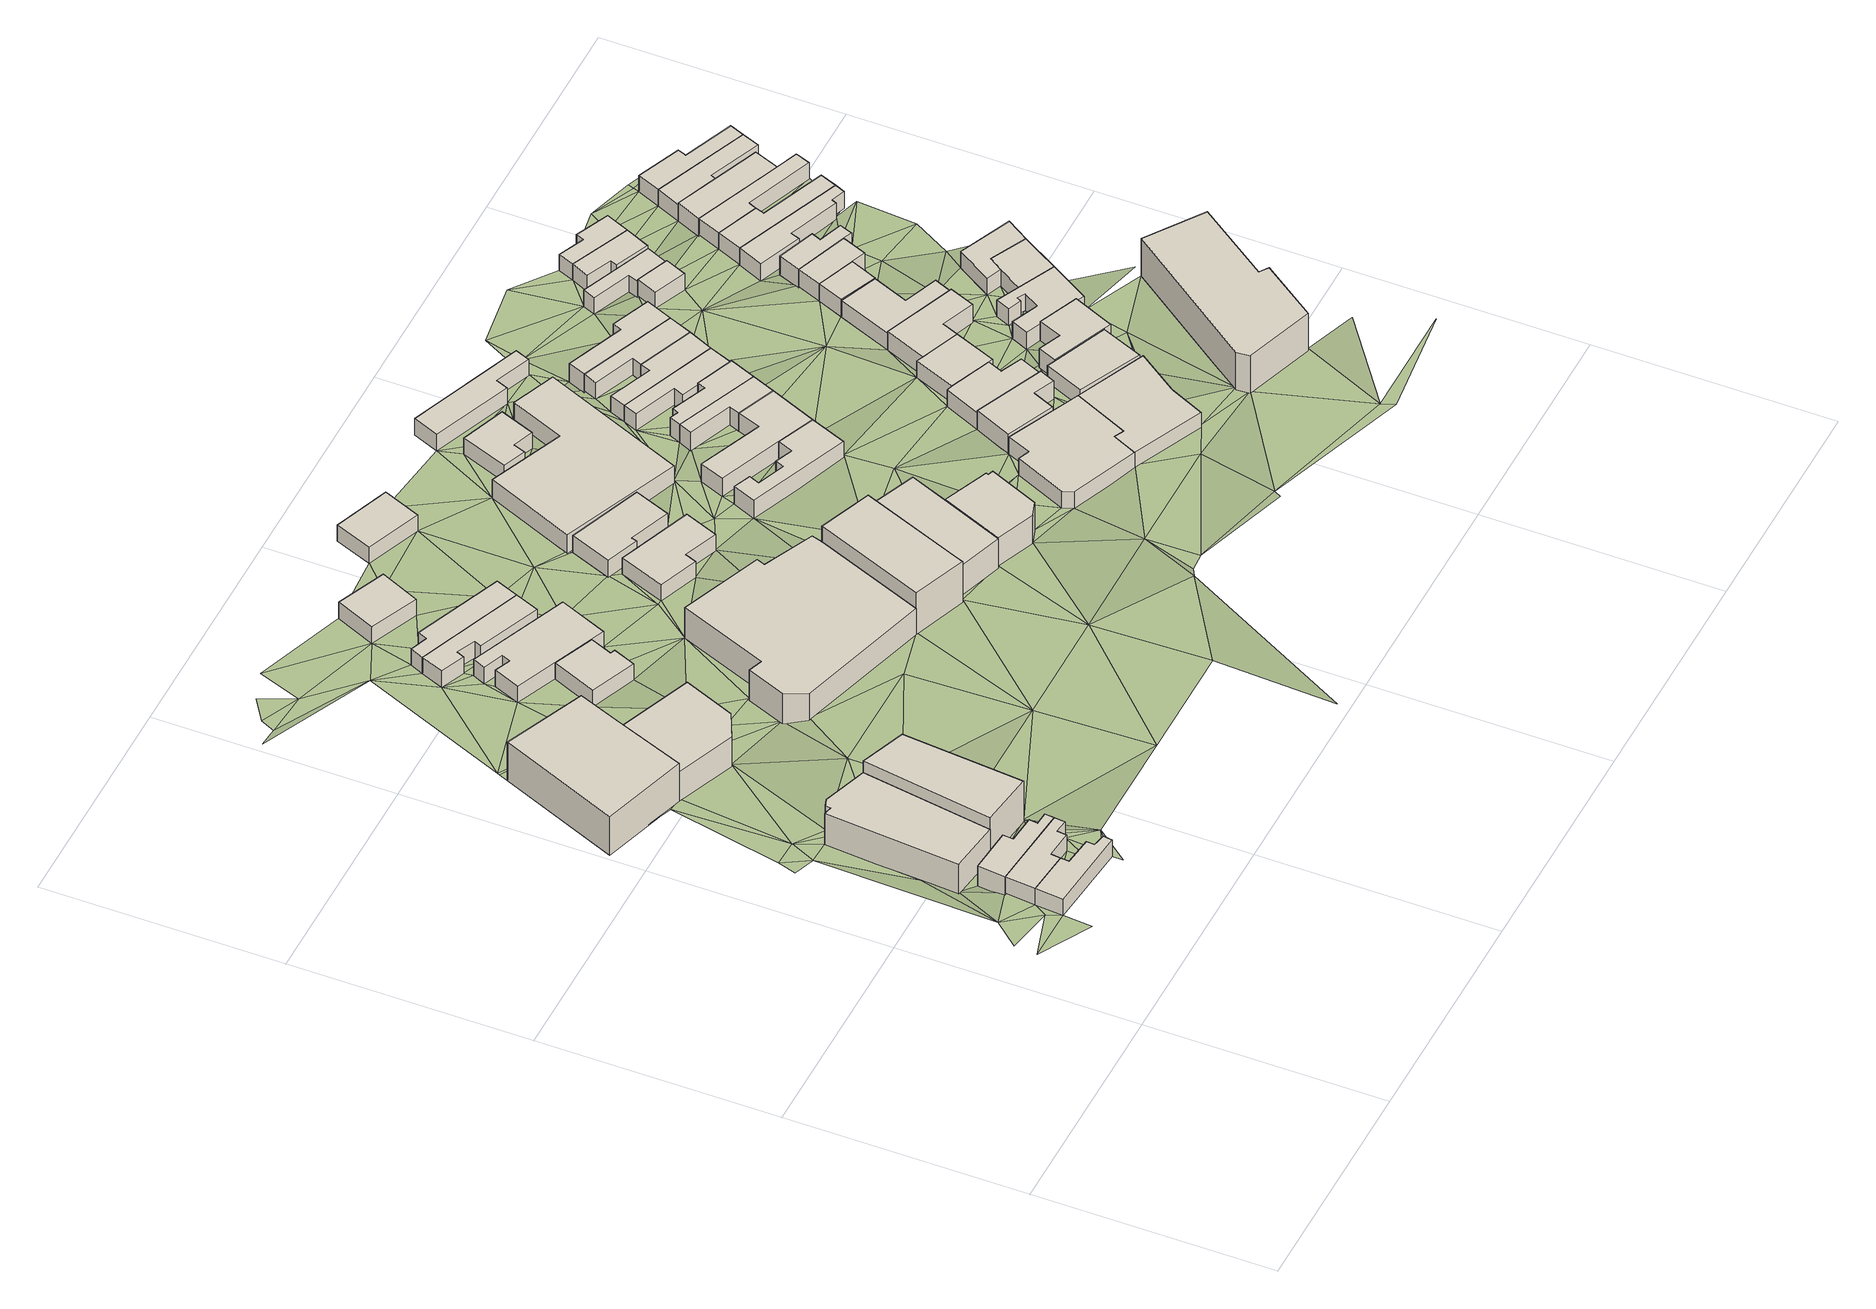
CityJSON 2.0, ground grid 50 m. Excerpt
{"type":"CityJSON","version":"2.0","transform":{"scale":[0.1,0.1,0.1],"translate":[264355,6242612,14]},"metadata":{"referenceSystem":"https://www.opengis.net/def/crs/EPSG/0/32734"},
"CityObjects":{
"building1":{"type":"Building","attributes":{"address":"5 Altona Grove Woodstock Cape Town","building":"house","building:levels":"1","footprint":{"type":"Polygon"},"plus_code":"CQXXXPX5+X2W","ground_height":18.28,"building_height":4.1,"roof_height":22.38},"geometry":[{"type":"Solid","lod":"1","boundaries":[[[[0,1,2,3]],[[1,4,5,2]],[[4,6,7,5]],[[6,8,9,7]],[[8,10,11,9]],[[10,12,13,11]],[[12,14,15,13]],[[14,0,3,15]],[[3,2,5,7,9,11,13,15]],[[14,12,10,8,6,4,1,0]]]]}]},
"building2":{"type":"Building","attributes":{"address":"3 Altona Grove Woodstock Cape Town","building":"house","building:levels":"1","footprint":{"type":"Polygon"},"plus_code":"CRX3XQX4+XRW","ground_height":18.28,"building_height":4.1,"roof_height":22.38},"geometry":[{"type":"Solid","lod":"1","boundaries":[[[[16,0,3,17]],[[0,14,15,3]],[[14,18,19,15]],[[18,20,21,19]],[[20,22,23,21]],[[22,24,25,23]],[[24,26,27,25]],[[26,16,17,27]],[[17,3,15,19,21,23,25,27]],[[26,24,22,20,18,14,0,16]]]]}]},
"building3":{"type":"Building","attributes":{"address":"1 Altona Grove Woodstock Cape Town","building":"house","building:levels":"1","footprint":{"type":"Polygon"},"plus_code":"CRX2XPXQ+XGR","ground_height":18.28,"building_height":4.1,"roof_height":22.38},"geometry":[{"type":"Solid","lod":"1","boundaries":[[[[28,29,27,17]],[[29,30,31,27]],[[30,32,33,31]],[[32,34,35,33]],[[34,36,37,35]],[[36,38,39,37]],[[38,40,41,39]],[[40,28,17,41]],[[17,27,31,33,35,37,39,41]],[[40,38,36,34,32,30,29,28]]]]}]},
"building4":{"type":"Building","attributes":{"address":"198 Victoria Road Woodstock 7915 Cape Town","building":"retail","building:levels":"2","footprint":{"type":"Polygon"},"plus_code":"CQXVXMXG+XVV","ground_height":17.26,"building_height":6.9,"roof_height":24.16},"geometry":[{"type":"Solid","lod":"1","boundaries":[[[[42,43,44,45]],[[43,46,47,44]],[[46,48,49,47]],[[48,50,51,49]],[[50,52,53,51]],[[52,54,55,53]],[[54,42,45,55]],[[45,44,47,49,51,53,55]],[[54,52,50,48,46,43,42]]]]}]},
"building5":{"type":"Building","attributes":{"address":"135 Victoria Road Woodstock 7915 Cape Town","building":"retail","building:levels":"3","footprint":{"type":"Polygon"},"plus_code":"CQXHX5X3+X3R","ground_height":14.91,"building_height":9.7,"roof_height":24.61},"geometry":[{"type":"Solid","lod":"1","boundaries":[[[[56,57,58,59,60,61]],[[57,62,63,64,59,58]],[[62,65,66,67,64,63]],[[65,68,69,67,66]],[[68,56,61,60,69]],[[60,59,64,67,69]],[[68,65,62,57,56]]]]}]},
"building6":{"type":"Building","attributes":{"address":"200 Victoria Road Woodstock 7915 Cape Town","building":"apartments","building:levels":"3","building:flats":"4","footprint":{"type":"Polygon"},"plus_code":"CRXCXRX3+XVR","ground_height":17.44,"building_height":9.7,"roof_height":27.14},"geometry":[{"type":"Solid","lod":"1","boundaries":[[[[70,71,55,72,73,45]],[[71,74,75,72,55]],[[74,76,77,75]],[[76,70,45,73,77]],[[73,72,75,77]],[[76,74,71,70]]]]}]},
"building7":{"type":"Building","attributes":{"address":"147 Victoria Road Woodstock 7915 Cape Town","building":"retail","building:levels":"2","footprint":{"type":"Polygon"},"plus_code":"CRX6XWXC+XQX","ground_height":15.54,"building_height":6.9,"roof_height":22.44},"geometry":[{"type":"Solid","lod":"1","boundaries":[[[[57,56,78,79]],[[56,80,81,78]],[[80,82,83,81]],[[82,84,85,83]],[[84,57,79,85]],[[79,78,81,83,85]],[[84,82,80,56,57]]]]}]},
"building8":{"type":"Building","attributes":{"address":"74 Essex Street Woodstock Cape Town","building":"house","building:levels":"1","footprint":{"type":"Polygon"},"plus_code":"CRXRXXX6+X7W","ground_height":14.81,"building_height":4.1,"roof_height":18.91},"geometry":[{"type":"Solid","lod":"1","boundaries":[[[[86,87,88,89]],[[87,90,91,88]],[[90,92,93,91]],[[92,94,95,93]],[[94,96,97,95]],[[96,86,89,97]],[[89,88,91,93,95,97]],[[96,94,92,90,87,86]]]]}]},
"building9":{"type":"Building","attributes":{"address":"72 Essex Street Woodstock Cape Town","building":"house","building:levels":"1","footprint":{"type":"Polygon"},"plus_code":"CRXWX2XH+XGR","ground_height":14.58,"building_height":4.1,"roof_height":18.68},"geometry":[{"type":"Solid","lod":"1","boundaries":[[[[98,99,100,101]],[[99,102,103,100]],[[102,104,105,103]],[[104,106,107,105]],[[106,108,109,107]],[[108,110,111,109]],[[110,112,113,111]],[[112,98,101,113]],[[101,100,103,105,107,109,111,113]],[[112,110,108,106,104,102,99,98]]]]}]},
"building10":{"type":"Building","attributes":{"address":"70 Essex Street Woodstock Cape Town","building":"house","building:levels":"1","footprint":{"type":"Polygon"},"plus_code":"CRXWXFX9+X9W","ground_height":14.58,"building_height":4.1,"roof_height":18.68},"geometry":[{"type":"Solid","lod":"1","boundaries":[[[[114,115,116,117]],[[115,118,119,116]],[[118,120,121,119]],[[120,122,123,121]],[[122,124,125,123]],[[124,126,127,125]],[[126,128,129,127]],[[128,114,117,129]],[[117,116,119,121,123,125,127,129]],[[128,126,124,122,120,118,115,114]]]]}]},
"building11":{"type":"Building","attributes":{"address":"68 Essex Street Woodstock Cape Town","building":"house","building:levels":"1","footprint":{"type":"Polygon"},"plus_code":"CRXWX3XG+X5V","ground_height":14.58,"building_height":4.1,"roof_height":18.68},"geometry":[{"type":"Solid","lod":"1","boundaries":[[[[114,130,131,117]],[[130,132,133,131]],[[132,134,135,133]],[[134,136,137,135]],[[136,115,116,137]],[[115,114,117,116]],[[117,131,133,135,137,116]],[[115,136,134,132,130,114]]]]}]},
"building12":{"type":"Building","attributes":{"address":"Essex Street Woodstock Cape Town","building":"house","building:levels":"1","footprint":{"type":"Polygon"},"plus_code":"CRXRXGXM+X2W","ground_height":14.39,"building_height":4.1,"roof_height":18.49},"geometry":[{"type":"Solid","lod":"1","boundaries":[[[[138,139,140,141]],[[139,142,143,140]],[[142,144,145,143]],[[144,138,141,145]],[[141,140,143,145]],[[144,142,139,138]]]]}]},
"building13":{"type":"Building","attributes":{"address":"149 Victoria Road Woodstock 7925 Cape Town Western Cape","building":"supermarket","building:levels":"2","footprint":{"type":"Polygon"},"plus_code":"CVXXXWXV+X6W","ground_height":15.68,"building_height":6.9,"roof_height":22.58},"geometry":[{"type":"Solid","lod":"1","boundaries":[[[[146,147,148,149]],[[147,150,151,148]],[[150,152,153,151]],[[152,154,155,153]],[[154,156,157,155]],[[156,158,159,157]],[[158,160,161,159]],[[160,162,163,161]],[[162,164,165,163]],[[164,146,149,165]],[[149,148,151,153,155,157,159,161,163,165]],[[164,162,160,158,156,154,152,150,147,146]]]]}]},
"building14":{"type":"Building","attributes":{"address":"151 Victoria Road Woodstock 7915 Cape Town","building":"retail","building:levels":"3","footprint":{"type":"Polygon"},"plus_code":"C3X3XHX4+XVR","ground_height":16.82,"building_height":9.7,"roof_height":26.52},"geometry":[{"type":"Solid","lod":"1","boundaries":[[[[166,167,148,168,169,170]],[[167,171,172,173,168,148]],[[171,174,175,173,172]],[[174,176,177,178,175]],[[176,166,170,169,178,177]],[[169,168,173,175,178]],[[176,174,171,167,166]]]]}]},
"building15":{"type":"Building","attributes":{"address":"61 Essex Street Woodstock Cape Town","building":"house","building:levels":"1","footprint":{"type":"Polygon"},"plus_code":"C2XGXXX6+XXV","ground_height":14.9,"building_height":4.1,"roof_height":19},"geometry":[{"type":"Solid","lod":"1","boundaries":[[[[179,180,181,182]],[[180,183,184,181]],[[183,185,186,184]],[[185,187,188,186]],[[187,189,190,188]],[[189,179,182,190]],[[182,181,184,186,188,190]],[[189,187,185,183,180,179]]]]}]},
"building16":{"type":"Building","attributes":{"address":"62 Essex Street Woodstock Cape Town","building":"house","building:levels":"1","footprint":{"type":"Polygon"},"plus_code":"CVXRXHX4+XVR","ground_height":14.15,"building_height":4.1,"roof_height":18.25},"geometry":[{"type":"Solid","lod":"1","boundaries":[[[[191,192,193,194,195,196]],[[192,197,198,194,193]],[[197,199,200,198]],[[199,191,196,195,200]],[[195,194,198,200]],[[199,197,192,191]]]]}]},
"building17":{"type":"Building","attributes":{"address":"61A Essex Street Woodstock Cape Town","building":"house","building:levels":"1","footprint":{"type":"Polygon"},"plus_code":"C2XJXXX5+XWX","ground_height":14.68,"building_height":4.1,"roof_height":18.78},"geometry":[{"type":"Solid","lod":"1","boundaries":[[[[201,202,203,204]],[[202,205,206,203]],[[205,207,208,206]],[[207,209,210,208]],[[209,211,212,210]],[[211,201,204,212]],[[204,203,206,208,210,212]],[[211,209,207,205,202,201]]]]}]},
"building18":{"type":"Building","attributes":{"address":"155 Victoria Road Woodstock 7915 Cape Town","building":"retail","building:levels":"2","footprint":{"type":"Polygon"},"plus_code":"C3XGXXXJ+X5R","ground_height":16.82,"building_height":6.9,"roof_height":23.72},"geometry":[{"type":"Solid","lod":"1","boundaries":[[[[166,176,177,213]],[[176,214,215,177]],[[214,216,217,215]],[[216,218,219,217]],[[218,166,213,219]],[[213,177,215,217,219]],[[218,216,214,176,166]]]]}]},
"building19":{"type":"Building","attributes":{"address":"157 Victoria Road Woodstock 7915 Cape Town","building":"retail","building:levels":"2","footprint":{"type":"Polygon"},"plus_code":"C4X3XGX7+XGW","ground_height":16.97,"building_height":6.9,"roof_height":23.87},"geometry":[{"type":"Solid","lod":"1","boundaries":[[[[220,221,215,222,223,217]],[[221,224,225,222,215]],[[224,226,227,225]],[[226,228,229,227]],[[228,230,231,229]],[[230,232,233,231]],[[232,220,217,223,233]],[[223,222,225,227,229,231,233]],[[232,230,228,226,224,221,220]]]]}]},
"building20":{"type":"Building","attributes":{"address":"59 Essex Street Woodstock Cape Town","building":"yes","building:levels":"1","footprint":{"type":"Polygon"},"plus_code":"C3X5XRXV+X5R","ground_height":14.68,"building_height":4.1,"roof_height":18.78},"geometry":[{"type":"Solid","lod":"1","boundaries":[[[[234,235,236,237]],[[235,238,239,236]],[[238,240,241,239]],[[240,242,243,241]],[[242,244,245,243]],[[244,234,237,245]],[[237,236,239,241,243,245]],[[244,242,240,238,235,234]]]]}]},
"building21":{"type":"Building","attributes":{"address":"66 Dublin Street Woodstock Cape Town","building":"house","building:levels":"1","footprint":{"type":"Polygon"},"plus_code":"C4X7XQX7+XRW","ground_height":15.51,"building_height":4.1,"roof_height":19.61},"geometry":[{"type":"Solid","lod":"1","boundaries":[[[[246,247,248,249]],[[247,250,251,248]],[[250,252,253,251]],[[252,254,255,253]],[[254,256,257,255]],[[256,258,259,257]],[[258,260,261,259]],[[260,262,263,261]],[[262,264,265,263]],[[264,246,249,265]],[[249,248,251,253,255,257,259,261,263,265]],[[264,262,260,258,256,254,252,250,247,246]]]]}]},
"building22":{"type":"Building","attributes":{"address":"57 Essex Street Woodstock Cape Town","building":"house","building:levels":"1","footprint":{"type":"Polygon"},"plus_code":"C3X7XXXM+XXX","ground_height":14.14,"building_height":4.1,"roof_height":18.24},"geometry":[{"type":"Solid","lod":"1","boundaries":[[[[266,267,268,269]],[[267,270,271,268]],[[270,272,273,271]],[[272,274,275,273]],[[274,276,277,275]],[[276,266,269,277]],[[269,268,271,273,275,277]],[[276,274,272,270,267,266]]]]}]},
"building23":{"type":"Building","attributes":{"address":"64 Dublin Street Woodstock Cape Town","building":"house","building:levels":"1","footprint":{"type":"Polygon"},"plus_code":"C4X8XPXX+XVR","ground_height":15.51,"building_height":4.1,"roof_height":19.61},"geometry":[{"type":"Solid","lod":"1","boundaries":[[[[246,278,279,249]],[[278,280,281,279]],[[280,282,283,281]],[[282,284,285,283]],[[284,286,287,285]],[[286,247,248,287]],[[247,246,249,248]],[[249,279,281,283,285,287,248]],[[247,286,284,282,280,278,246]]]]}]},
"building24":{"type":"Building","attributes":{"address":"163 Victoria Road Woodstock 7915 Cape Town","building":"yes","building:levels":"1","footprint":{"type":"Polygon"},"plus_code":"C5X6XPX3+X4R","ground_height":17.08,"building_height":4.1,"roof_height":21.18},"geometry":[{"type":"Solid","lod":"1","boundaries":[[[[288,289,290,291]],[[289,292,293,290]],[[292,294,295,293]],[[294,296,297,295]],[[296,298,299,297]],[[298,300,301,299]],[[300,302,303,301]],[[302,304,305,303]],[[304,288,291,305]],[[291,290,293,295,297,299,301,303,305]],[[304,302,300,298,296,294,292,289,288]]]]}]},
"building25":{"type":"Building","attributes":{"address":"55 Essex Street Woodstock Cape Town","building":"house","building:levels":"1","footprint":{"type":"Polygon"},"plus_code":"C3XQX4XX+XFR","ground_height":14.14,"building_height":4.1,"roof_height":18.24},"geometry":[{"type":"Solid","lod":"1","boundaries":[[[[306,307,308,309]],[[307,310,311,308]],[[310,312,313,311]],[[312,314,315,313]],[[314,316,317,315]],[[316,306,309,317]],[[309,308,311,313,315,317]],[[316,314,312,310,307,306]]]]}]},
"building26":{"type":"Building","attributes":{"address":"62 Dublin Street Woodstock Cape Town","building":"house","building:levels":"1","footprint":{"type":"Polygon"},"plus_code":"C4XCXRX9+XWV","ground_height":15.51,"building_height":4.1,"roof_height":19.61},"geometry":[{"type":"Solid","lod":"1","boundaries":[[[[318,319,320,279]],[[319,321,322,320]],[[321,323,324,322]],[[323,325,326,324]],[[325,327,281,326]],[[327,318,279,281]],[[279,320,322,324,326,281]],[[327,325,323,321,319,318]]]]}]},
"building27":{"type":"Building","attributes":{"address":"60 Dublin Street Woodstock Cape Town","building":"house","building:levels":"1","footprint":{"type":"Polygon"},"plus_code":"C4XQXXX6+XMW","ground_height":15.51,"building_height":4.1,"roof_height":19.61},"geometry":[{"type":"Solid","lod":"1","boundaries":[[[[319,328,329,320]],[[328,330,331,332,329]],[[330,333,334,335,332,331]],[[333,336,337,335,334]],[[336,338,339,337]],[[338,340,341,339]],[[340,321,322,341]],[[321,319,320,322]],[[320,329,332,335,337,339,341,322]],[[321,340,338,336,333,330,328,319]]]]}]},
"building28":{"type":"Building","attributes":{"address":"58 Dublin Street Woodstock Cape Town","building":"house","building:levels":"1","footprint":{"type":"Polygon"},"plus_code":"C4XGX2XP+X8V","ground_height":14.99,"building_height":4.1,"roof_height":19.09},"geometry":[{"type":"Solid","lod":"1","boundaries":[[[[328,342,343,344]],[[342,345,346,343]],[[345,347,348,346]],[[347,349,350,348]],[[349,351,352,350]],[[351,330,331,352]],[[330,328,344,331]],[[344,343,346,348,350,352,331]],[[330,351,349,347,345,342,328]]]]}]},
"building29":{"type":"Building","attributes":{"address":"45 Dublin Street Woodstock Cape Town","building":"house","building:levels":"1","footprint":{"type":"Polygon"},"plus_code":"C5XCXJXH+XXW","ground_height":17.08,"building_height":4.1,"roof_height":21.18},"geometry":[{"type":"Solid","lod":"1","boundaries":[[[[353,354,355,356,357,358]],[[354,359,360,356,355]],[[359,361,362,360]],[[361,363,364,362]],[[363,365,366,364]],[[365,353,358,357,366]],[[357,356,360,362,364,366]],[[365,363,361,359,354,353]]]]}]},
"building30":{"type":"Building","attributes":{"address":"56 Dublin Street Woodstock Cape Town","building":"house","building:levels":"1","footprint":{"type":"Polygon"},"plus_code":"C4XPX6XW+XRX","ground_height":14.99,"building_height":4.1,"roof_height":19.09},"geometry":[{"type":"Solid","lod":"1","boundaries":[[[[342,367,368,343]],[[367,369,370,368]],[[369,371,372,370]],[[371,373,374,372]],[[373,345,346,374]],[[345,342,343,346]],[[343,368,370,372,374,346]],[[345,373,371,369,367,342]]]]}]},
"building31":{"type":"Building","attributes":{"address":"Victoria Road Woodstock Cape Town","building":"yes","building:levels":"1","footprint":{"type":"Polygon"},"plus_code":"C6X2X6XJ+X4W","ground_height":17.08,"building_height":4.1,"roof_height":21.18},"geometry":[{"type":"Solid","lod":"1","boundaries":[[[[375,376,305,291]],[[376,377,303,305]],[[377,378,301,303]],[[378,379,380,301]],[[379,381,382,380]],[[381,383,384,382]],[[383,375,291,384]],[[291,305,303,301,380,382,384]],[[383,381,379,378,377,376,375]]]]}]},
"building32":{"type":"Building","attributes":{"address":"43 Dublin Street Woodstock Cape Town","building":"house","building:levels":"1","footprint":{"type":"Polygon"},"plus_code":"C5XJXGXX+X5W","ground_height":16.45,"building_height":4.1,"roof_height":20.55},"geometry":[{"type":"Solid","lod":"1","boundaries":[[[[353,385,386,358]],[[385,387,388,386]],[[387,389,390,388]],[[389,391,392,390]],[[391,393,394,392]],[[393,354,355,394]],[[354,353,358,355]],[[358,386,388,390,392,394,355]],[[354,393,391,389,387,385,353]]]]}]},
"building33":{"type":"Building","attributes":{"address":"54 Dublin Street Woodstock Cape Town","building":"house","building:levels":"1","footprint":{"type":"Polygon"},"plus_code":"C4XXXFX8+XCW","ground_height":14.99,"building_height":4.1,"roof_height":19.09},"geometry":[{"type":"Solid","lod":"1","boundaries":[[[[367,395,396,368]],[[395,397,398,396]],[[397,399,400,398]],[[399,401,402,400]],[[401,369,370,402]],[[369,367,368,370]],[[368,396,398,400,402,370]],[[369,401,399,397,395,367]]]]}]},
"building34":{"type":"Building","attributes":{"address":"52 Dublin Street Woodstock Cape Town","building":"house","building:levels":"1","footprint":{"type":"Polygon"},"plus_code":"C4XXXMX5+XRX","ground_height":14.99,"building_height":4.1,"roof_height":19.09},"geometry":[{"type":"Solid","lod":"1","boundaries":[[[[403,404,405,396]],[[404,406,407,405]],[[406,408,409,407]],[[408,410,411,409]],[[410,412,398,411]],[[412,403,396,398]],[[396,405,407,409,411,398]],[[412,410,408,406,404,403]]]]}]},
"building35":{"type":"Building","attributes":{"address":"41 Dublin Street Woodstock Cape Town","building":"house","building:levels":"1","footprint":{"type":"Polygon"},"plus_code":"C5XRXWX8+XCW","ground_height":16.45,"building_height":4.1,"roof_height":20.55},"geometry":[{"type":"Solid","lod":"1","boundaries":[[[[389,413,414,390]],[[413,415,416,414]],[[415,417,418,416]],[[417,419,420,418]],[[419,391,392,420]],[[391,389,390,392]],[[390,414,416,418,420,392]],[[391,419,417,415,413,389]]]]}]},
"building36":{"type":"Building","attributes":{"address":"54 Argyle Street Woodstock Cape Town","building":"commercial","building:levels":"1","footprint":{"type":"Polygon"},"plus_code":"C6X8XVXH+XPX","ground_height":17.08,"building_height":4.1,"roof_height":21.18},"geometry":[{"type":"Solid","lod":"1","boundaries":[[[[421,422,423,424]],[[422,425,426,423]],[[425,427,428,426]],[[427,429,430,428]],[[429,421,424,430]],[[424,423,426,428,430]],[[429,427,425,422,421]]]]}]},
"building37":{"type":"Building","attributes":{"address":"52 Argyle Street Woodstock Cape Town","building":"house","building:levels":"1","footprint":{"type":"Polygon"},"plus_code":"C6XHXQXX+XHX","ground_height":17.29,"building_height":4.1,"roof_height":21.39},"geometry":[{"type":"Solid","lod":"1","boundaries":[[[[431,432,424,433,434,423]],[[432,435,436,433,424]],[[435,437,438,439,436]],[[437,440,441,442,439,438]],[[440,443,444,442,441]],[[443,445,446,444]],[[445,431,423,434,446]],[[434,433,436,439,442,444,446]],[[445,443,440,437,435,432,431]]]]}]},
"building38":{"type":"Building","attributes":{"address":"39 Dublin Street Woodstock Cape Town","building":"house","building:levels":"1","footprint":{"type":"Polygon"},"plus_code":"C6X4X2XM+X7V","ground_height":16.45,"building_height":4.1,"roof_height":20.55},"geometry":[{"type":"Solid","lod":"1","boundaries":[[[[447,448,416,418]],[[448,449,450,416]],[[449,451,452,450]],[[451,453,454,455,452]],[[453,456,457,458,455,454]],[[456,447,418,458,457]],[[418,416,450,452,455,458]],[[456,453,451,449,448,447]]]]}]},
"building39":{"type":"Building","attributes":{"address":"35 Dublin Street Woodstock Cape Town","building":"house","building:levels":"1","footprint":{"type":"Polygon"},"plus_code":"C6X7X7XX+XMW","ground_height":15.86,"building_height":4.1,"roof_height":19.96},"geometry":[{"type":"Solid","lod":"1","boundaries":[[[[456,453,454,457]],[[453,459,460,454]],[[459,461,462,460]],[[461,463,464,462]],[[463,465,466,464]],[[465,456,457,466]],[[457,454,460,462,464,466]],[[465,463,461,459,453,456]]]]}]},
"building40":{"type":"Building","attributes":{"address":"50 Dublin Street Woodstock Cape Town","building":"house","building:levels":"1","footprint":{"type":"Polygon"},"plus_code":"C5XRX8X5+XVR","ground_height":15.34,"building_height":4.1,"roof_height":19.44},"geometry":[{"type":"Solid","lod":"1","boundaries":[[[[467,468,469,470,471,472]],[[468,473,474,470,469]],[[473,475,476,474]],[[475,467,472,471,476]],[[471,470,474,476]],[[475,473,468,467]]]]}]},
"building41":{"type":"Building","attributes":{"address":"48 Dublin Street Woodstock Cape Town","building":"house","building:levels":"1","footprint":{"type":"Polygon"},"plus_code":"C5XPX9XQ+XVW","ground_height":14.78,"building_height":4.1,"roof_height":18.88},"geometry":[{"type":"Solid","lod":"1","boundaries":[[[[477,478,472,469]],[[478,479,480,472]],[[479,481,482,480]],[[481,483,484,482]],[[483,485,486,484]],[[485,477,469,486]],[[469,472,480,482,484,486]],[[485,483,481,479,478,477]]]]}]},
"building42":{"type":"Building","attributes":{"address":"50 Argyle Street Woodstock Cape Town","building":"house","building:levels":"1","footprint":{"type":"Polygon"},"plus_code":"C7X3XMXM+XRV","ground_height":16.65,"building_height":4.1,"roof_height":20.75},"geometry":[{"type":"Solid","lod":"1","boundaries":[[[[437,487,488,438]],[[487,489,490,488]],[[489,491,492,490]],[[491,493,494,492]],[[493,495,496,494]],[[495,497,498,496]],[[497,499,500,498]],[[499,501,502,500]],[[501,503,504,502]],[[503,505,506,504]],[[505,507,508,506]],[[507,440,441,508]],[[440,437,438,441]],[[438,488,490,492,494,496,498,500,502,504,506,508,441]],[[440,507,505,503,501,499,497,495,493,491,489,487,437]]]]}]},
"building43":{"type":"Building","attributes":{"address":"33 Dublin Street Woodstock Cape Town","building":"house","building:levels":"1","footprint":{"type":"Polygon"},"plus_code":"C6XCXJX2+XMR","ground_height":16.08,"building_height":4.1,"roof_height":20.18},"geometry":[{"type":"Solid","lod":"1","boundaries":[[[[463,509,510,511,512,464]],[[509,513,514,511,510]],[[513,465,515,514]],[[465,463,464,512,515]],[[512,511,514,515]],[[465,513,509,463]]]]}]},
"building44":{"type":"Building","attributes":{"address":"Victoria Road Woodstock Cape Town","building":"commercial","building:levels":"3","footprint":{"type":"Polygon"},"plus_code":"C7XHXWXH+X5X","ground_height":17.29,"building_height":9.7,"roof_height":26.99},"geometry":[{"type":"Solid","lod":"1","boundaries":[[[[516,517,518,519,520,521]],[[517,522,523,519,518]],[[522,524,525,523]],[[524,526,527,525]],[[526,528,529,527]],[[528,530,531,529]],[[530,516,521,520,531]],[[520,519,523,525,527,529,531]],[[530,528,526,524,522,517,516]]]]}]},
"building45":{"type":"Building","attributes":{"address":"46 Dublin Street Woodstock Cape Town","building":"house","building:levels":"1","footprint":{"type":"Polygon"},"plus_code":"C5XWXGXV+X6X","ground_height":14.78,"building_height":4.1,"roof_height":18.88},"geometry":[{"type":"Solid","lod":"1","boundaries":[[[[532,533,534,535]],[[533,536,537,534]],[[536,538,539,537]],[[538,540,541,539]],[[540,542,543,541]],[[542,532,535,543]],[[535,534,537,539,541,543]],[[542,540,538,536,533,532]]]]}]},
"building46":{"type":"Building","attributes":{"address":"31 Dublin Street Woodstock Cape Town","building":"house","building:levels":"1","footprint":{"type":"Polygon"},"plus_code":"C6XJX6XF+X7R","ground_height":16.08,"building_height":4.1,"roof_height":20.18},"geometry":[{"type":"Solid","lod":"1","boundaries":[[[[513,509,511,514]],[[509,544,545,511]],[[544,546,547,545]],[[546,548,549,547]],[[548,513,514,549]],[[514,511,545,547,549]],[[548,546,544,509,513]]]]}]},
"building47":{"type":"Building","attributes":{"address":"44 Dublin Street Woodstock Cape Town","building":"house","building:levels":"1","footprint":{"type":"Polygon"},"plus_code":"C6X5X6XX+X8R","ground_height":14.78,"building_height":4.1,"roof_height":18.88},"geometry":[{"type":"Solid","lod":"1","boundaries":[[[[533,532,535,534]],[[532,550,551,535]],[[550,552,553,551]],[[552,554,555,553]],[[554,556,557,555]],[[556,533,534,557]],[[534,535,551,553,555,557]],[[556,554,552,550,532,533]]]]}]},
"building48":{"type":"Building","attributes":{"address":"48 Argyle Street Woodstock Cape Town","building":"house","building:levels":"1","footprint":{"type":"Polygon"},"plus_code":"C7X7XHXH+X9X","ground_height":16.65,"building_height":4.1,"roof_height":20.75},"geometry":[{"type":"Solid","lod":"1","boundaries":[[[[489,558,559,490]],[[558,560,561,559]],[[560,562,563,561]],[[562,491,492,563]],[[491,489,490,492]],[[490,559,561,563,492]],[[491,562,560,558,489]]]]}]},
"building49":{"type":"Building","attributes":{"address":"29 Dublin Street Woodstock Cape Town","building":"house","building:levels":"1","footprint":{"type":"Polygon"},"plus_code":"C6XJXCXG+XXR","ground_height":16.08,"building_height":4.1,"roof_height":20.18},"geometry":[{"type":"Solid","lod":"1","boundaries":[[[[564,565,547,549]],[[565,566,567,547]],[[566,568,569,567]],[[568,570,571,569]],[[570,572,573,571]],[[572,574,575,573]],[[574,564,549,575]],[[549,547,567,569,571,573,575]],[[574,572,570,568,566,565,564]]]]}]},
"building50":{"type":"Building","attributes":{"address":"46 Argyle Street Woodstock Cape Town","building":"house","building:levels":"1","footprint":{"type":"Polygon"},"plus_code":"C7X7XQXH+XWX","ground_height":16.65,"building_height":4.1,"roof_height":20.75},"geometry":[{"type":"Solid","lod":"1","boundaries":[[[[558,576,577,559]],[[576,578,579,577]],[[578,580,581,579]],[[580,562,563,581]],[[562,560,561,563]],[[560,558,559,561]],[[559,577,579,581,563,561]],[[560,562,580,578,576,558]]]]}]},
"building51":{"type":"Building","attributes":{"address":"27 Dublin Street Woodstock Cape Town","building":"house","building:levels":"1","footprint":{"type":"Polygon"},"plus_code":"C6XRXJXC+XXW","ground_height":15.53,"building_height":4.1,"roof_height":19.63},"geometry":[{"type":"Solid","lod":"1","boundaries":[[[[582,583,584,585]],[[583,586,587,584]],[[586,588,589,587]],[[588,590,591,589]],[[590,592,593,591]],[[592,594,595,593]],[[594,596,597,595]],[[596,582,585,597]],[[585,584,587,589,591,593,595,597]],[[596,594,592,590,588,586,583,582]]]]}]},
"building52":{"type":"Building","attributes":{"address":"25 Dublin Street Woodstock Cape Town","building":"house","building:levels":"1","footprint":{"type":"Polygon"},"plus_code":"C7X3X5XG+XFX","ground_height":15.53,"building_height":4.1,"roof_height":19.63},"geometry":[{"type":"Solid","lod":"1","boundaries":[[[[598,599,597,585]],[[599,600,601,597]],[[600,602,603,601]],[[602,604,605,603]],[[604,606,607,605]],[[606,598,585,607]],[[585,597,601,603,605,607]],[[606,604,602,600,599,598]]]]}]},
"building53":{"type":"Building","attributes":{"address":"23 Dublin Street Woodstock Cape Town","building":"house","building:levels":"1","footprint":{"type":"Polygon"},"plus_code":"C7X2XHXM+XHV","ground_height":15.53,"building_height":4.1,"roof_height":19.63},"geometry":[{"type":"Solid","lod":"1","boundaries":[[[[606,604,605,607]],[[604,608,609,605]],[[608,610,611,609]],[[610,612,613,611]],[[612,614,615,613]],[[614,616,617,615]],[[616,606,607,617]],[[607,605,609,611,613,615,617]],[[616,614,612,610,608,604,606]]]]}]},
"building54":{"type":"Building","attributes":{"address":"21 Dublin Street Woodstock Cape Town","building":"house","building:levels":"1","footprint":{"type":"Polygon"},"plus_code":"C7X5XFXG+X6X","ground_height":15.53,"building_height":4.1,"roof_height":19.63},"geometry":[{"type":"Solid","lod":"1","boundaries":[[[[618,619,615,617]],[[619,620,621,615]],[[620,622,623,624,621]],[[622,625,626,627,624,623]],[[625,618,617,627,626]],[[617,615,621,624,627]],[[625,622,620,619,618]]]]}]},
"building55":{"type":"Building","attributes":{"address":"19 Dublin Street Woodstock Cape Town","building":"house","building:levels":"1","footprint":{"type":"Polygon"},"plus_code":"C7X7XFXF+XPV","ground_height":14.96,"building_height":4.1,"roof_height":19.06},"geometry":[{"type":"Solid","lod":"1","boundaries":[[[[625,622,623,626]],[[622,628,629,623]],[[628,630,631,629]],[[630,632,633,631]],[[632,634,635,633]],[[634,625,626,635]],[[626,623,629,631,633,635]],[[634,632,630,628,622,625]]]]}]},
"building56":{"type":"Building","attributes":{"address":"17 Dublin Street Woodstock Cape Town","building":"house","building:levels":"1","footprint":{"type":"Polygon"},"plus_code":"C7XFX4XX+X9W","ground_height":14.96,"building_height":4.1,"roof_height":19.06},"geometry":[{"type":"Solid","lod":"1","boundaries":[[[[634,632,633,635]],[[632,636,637,633]],[[636,638,639,637]],[[638,640,641,639]],[[640,642,643,641]],[[642,634,635,643]],[[635,633,637,639,641,643]],[[642,640,638,636,632,634]]]]}]},
"terrain1":{"type":"TINRelief","geometry":[{"type":"CompositeSurface","lod":"1","boundaries":[[[644,645,1]],[[646,647,648]],[[644,1,646]],[[0,647,646]],[[646,1,0]],[[647,0,16]],[[16,649,647]],[[647,649,650]],[[651,647,650]],[[16,40,649]],[[649,40,652]],[[653,651,654]],[[649,50,650]],[[651,650,50]],[[651,655,654]],[[10,14,12]],[[40,38,652]],[[20,18,14]],[[651,50,655]],[[20,14,10]],[[654,655,656]],[[46,655,50]],[[50,48,46]],[[6,10,8]],[[46,43,655]],[[38,657,658]],[[10,24,20]],[[656,659,660]],[[10,6,24]],[[22,20,24]],[[652,38,661]],[[4,662,663]],[[663,6,4]],[[655,659,656]],[[661,38,658]],[[663,24,6]],[[664,665,658]],[[26,24,663]],[[26,663,665]],[[665,661,658]],[[655,43,666]],[[663,661,665]],[[659,655,666]],[[43,70,667]],[[661,668,76]],[[43,667,666]],[[62,669,65]],[[670,669,62]],[[661,663,671]],[[76,667,70]],[[672,668,661]],[[673,674,675]],[[674,676,677]],[[62,112,670]],[[668,672,76]],[[678,666,667]],[[673,675,679]],[[94,62,57]],[[666,678,680]],[[118,670,112]],[[677,670,118]],[[675,674,677]],[[661,671,672]],[[681,94,57]],[[667,682,678]],[[680,678,683]],[[112,62,94]],[[680,683,681]],[[684,667,76]],[[683,678,685]],[[681,683,685]],[[118,112,104]],[[682,667,684]],[[112,94,92]],[[110,104,112]],[[686,675,142]],[[118,115,677]],[[76,672,684]],[[96,94,681]],[[677,142,675]],[[102,118,104]],[[120,118,102]],[[115,136,677]],[[106,104,110]],[[110,108,106]],[[142,677,136]],[[120,102,126]],[[112,92,687]],[[120,126,122]],[[685,156,681]],[[122,126,124]],[[134,132,136]],[[681,156,96]],[[142,136,132]],[[686,142,139]],[[685,688,156]],[[87,86,90]],[[102,128,126]],[[90,687,92]],[[689,672,671]],[[96,156,86]],[[682,684,690]],[[687,90,86]],[[144,142,132]],[[684,672,690]],[[156,687,86]],[[99,128,102]],[[689,671,691]],[[132,130,144]],[[156,692,687]],[[128,99,114]],[[687,692,99]],[[693,690,672]],[[672,689,693]],[[138,144,130]],[[139,138,197]],[[156,180,692]],[[114,99,694]],[[691,695,696]],[[130,114,694]],[[156,183,180]],[[697,99,692]],[[156,698,183]],[[697,694,99]],[[179,692,180]],[[130,199,138]],[[179,697,692]],[[689,691,696]],[[197,138,199]],[[694,199,130]],[[689,221,693]],[[698,699,700]],[[201,694,697]],[[697,179,701]],[[183,698,702]],[[703,693,221]],[[201,704,694]],[[183,702,185]],[[702,698,700]],[[701,179,705]],[[706,221,689]],[[167,707,700]],[[704,244,694]],[[708,689,696]],[[701,709,710]],[[244,199,694]],[[704,201,711]],[[167,166,707]],[[689,708,706]],[[701,705,709]],[[262,702,700]],[[700,707,262]],[[244,191,199]],[[705,702,712]],[[708,696,713]],[[707,166,262]],[[262,712,702]],[[714,708,713]],[[715,704,711]],[[715,709,705]],[[260,712,262]],[[705,712,715]],[[709,715,711]],[[307,191,244]],[[712,260,286]],[[706,708,298]],[[716,706,298]],[[284,712,286]],[[270,267,244]],[[286,260,258]],[[166,717,262]],[[718,719,720]],[[712,284,715]],[[266,244,267]],[[166,719,721]],[[298,296,716]],[[296,722,716]],[[716,722,723]],[[244,724,270]],[[307,244,266]],[[256,725,258]],[[726,708,714]],[[727,725,256]],[[728,723,718]],[[258,729,286]],[[730,714,731]],[[298,708,732]],[[719,718,721]],[[717,166,721]],[[296,294,722]],[[733,715,284]],[[274,272,270]],[[723,722,294]],[[718,723,294]],[[258,725,729]],[[307,266,734]],[[274,270,724]],[[730,726,714]],[[729,725,735]],[[321,715,733]],[[266,276,734]],[[733,284,736]],[[721,718,289]],[[718,294,289]],[[732,708,726]],[[715,321,347]],[[724,240,274]],[[734,737,307]],[[347,345,715]],[[240,276,274]],[[294,292,289]],[[276,737,734]],[[347,321,340]],[[738,733,736]],[[739,715,345]],[[336,347,340]],[[738,740,733]],[[338,336,340]],[[289,354,721]],[[276,240,737]],[[717,721,393]],[[741,354,289]],[[349,347,336]],[[741,289,742]],[[240,739,737]],[[393,721,354]],[[739,345,373]],[[349,336,351]],[[743,732,726]],[[333,351,336]],[[717,419,744]],[[373,399,739]],[[726,730,745]],[[333,330,351]],[[746,747,737]],[[289,375,742]],[[399,397,739]],[[399,373,369]],[[746,737,739]],[[717,393,419]],[[410,739,397]],[[371,369,373]],[[746,739,410]],[[369,401,399]],[[748,749,744]],[[750,751,730]],[[751,745,730]],[[745,743,726]],[[752,753,742]],[[742,375,752]],[[410,754,746]],[[754,755,746]],[[752,375,427]],[[391,419,393]],[[748,756,749]],[[744,419,748]],[[755,754,757]],[[410,758,754]],[[759,743,760]],[[427,425,752]],[[754,761,757]],[[375,762,427]],[[328,756,748]],[[752,425,763]],[[745,760,743]],[[764,758,410]],[[387,413,389]],[[328,748,765]],[[385,763,425]],[[413,387,385]],[[760,762,759]],[[427,762,766]],[[419,417,456]],[[767,425,422]],[[767,385,425]],[[761,754,481]],[[758,483,754]],[[419,456,748]],[[507,413,385]],[[768,769,765]],[[507,385,767]],[[745,751,770]],[[481,754,483]],[[748,768,765]],[[413,505,415]],[[768,771,769]],[[507,767,772]],[[413,507,505]],[[773,483,758]],[[762,760,774]],[[748,456,465]],[[775,751,750]],[[766,762,774]],[[776,761,481]],[[771,473,773]],[[772,440,507]],[[777,778,766]],[[771,768,473]],[[415,779,780]],[[774,777,766]],[[779,415,505]],[[468,483,773]],[[748,513,768]],[[773,473,468]],[[465,513,748]],[[770,751,781]],[[483,468,485]],[[779,505,495]],[[473,768,475]],[[495,505,503]],[[776,481,533]],[[481,536,533]],[[481,540,536]],[[779,495,493]],[[526,774,760]],[[777,774,782]],[[503,497,495]],[[768,513,783]],[[782,784,777]],[[776,533,556]],[[503,501,497]],[[538,536,540]],[[501,499,497]],[[481,479,540]],[[580,779,493]],[[583,768,783]],[[475,768,598]],[[779,580,785]],[[786,787,788]],[[789,493,491]],[[598,768,583]],[[493,789,580]],[[786,785,580]],[[774,526,782]],[[574,583,783]],[[540,479,542]],[[467,475,606]],[[491,562,789]],[[479,467,542]],[[789,562,580]],[[556,554,552]],[[790,787,786]],[[787,791,792]],[[598,606,475]],[[578,786,580]],[[583,574,793]],[[791,787,790]],[[542,467,616]],[[782,794,489]],[[616,467,606]],[[786,578,795]],[[793,574,572]],[[795,790,786]],[[796,791,790]],[[796,797,791]],[[625,532,542]],[[798,793,572]],[[799,572,800]],[[616,625,542]],[[552,801,802]],[[532,634,801]],[[795,578,803]],[[804,796,790]],[[805,798,572]],[[795,804,790]],[[799,805,572]],[[625,634,532]],[[602,806,604]],[[796,807,799]],[[802,801,642]],[[604,806,608]],[[642,801,634]],[[804,807,796]],[[799,807,805]],[[602,808,806]],[[809,802,642]],[[805,810,811]],[[812,802,809]],[[806,813,608]],[[808,813,806]],[[809,642,814]],[[809,814,812]],[[815,816,817]],[[642,640,814]]]}]}
},
"vertices":[
[172,293,43],[167,234,43],[167,234,84],[172,293,84],[349,217,43],[349,217,84],[352,237,43],[352,237,84],[325,242,43],[325,242,84],[326,259,43],[326,259,84],[265,266,43],[265,266,84],[266,284,43],[266,284,84],
[178,356,43],[178,356,84],[268,304,43],[268,304,84],[327,299,43],[327,299,84],[329,319,43],[329,319,84],[358,316,43],[358,316,84],[360,339,43],[360,339,84],
[178,356,33],[360,339,33],[362,359,33],[362,359,84],[334,361,33],[334,361,84],[336,379,33],[336,379,84],[277,384,33],[277,384,84],[279,406,33],[279,406,84],[184,414,33],[184,414,84],
[308,701,24],[214,733,24],[214,733,102],[308,701,102],[197,727,24],[197,727,102],[197,716,24],[197,716,102],[179,720,24],[179,720,102],[155,439,24],[155,439,102],[265,425,24],[265,425,102],
[187,1017,9],[245,1169,9],[245,1169,82],[245,1169,106],[187,1017,106],[187,1017,82],[279,1256,9],[279,1256,84],[279,1256,106],[109,1328,9],[109,1328,84],[109,1328,106],[4,1074,9],[4,1074,106],
[308,701,26],[265,425,26],[265,425,131],[308,701,131],[380,410,26],[380,410,131],[403,665,26],[403,665,131],
[187,1017,84],[245,1169,84],[312,968,9],[312,968,84],[369,995,9],[369,995,84],[413,1103,9],[413,1103,84],
[470,1275,8],[460,1279,8],[460,1279,49],[470,1275,49],[479,1325,8],[479,1325,49],[394,1361,8],[394,1361,49],[355,1267,8],[355,1267,49],[451,1228,8],[451,1228,49],
[509,1315,6],[551,1416,6],[551,1416,47],[509,1315,47],[343,1502,6],[343,1502,47],[331,1475,6],[331,1475,47],[374,1458,6],[374,1458,47],[366,1440,6],[366,1440,47],[333,1454,6],[333,1454,47],[310,1398,6],[310,1398,47],
[533,1501,6],[309,1590,6],[309,1590,47],[533,1501,47],[290,1542,6],[290,1542,47],[341,1521,6],[341,1521,47],[348,1537,6],[348,1537,47],[387,1520,6],[387,1520,47],[381,1505,6],[381,1505,47],[513,1451,6],[513,1451,47],
[552,1549,6],[552,1549,47],[366,1624,6],[366,1624,47],[358,1604,6],[358,1604,47],[321,1618,6],[321,1618,47],
[485,1748,4],[382,1792,4],[382,1792,45],[485,1748,45],[346,1709,4],[346,1709,45],[448,1665,4],[448,1665,45],
[764,800,9],[856,1032,9],[856,1032,86],[764,800,86],[863,1055,9],[863,1055,86],[757,1103,9],[757,1103,86],[764,1121,9],[764,1121,86],[591,1189,9],[591,1189,86],[517,1001,9],[517,1001,86],[487,1012,9],[487,1012,86],[455,931,9],[455,931,86],[474,885,9],[474,885,86],
[967,989,19],[856,1032,19],[856,1032,125],[967,989,125],[967,989,86],[764,800,19],[764,800,97],[764,800,125],[876,757,19],[876,757,125],[881,770,19],[881,770,97],[881,770,125],
[700,1364,9],[664,1269,9],[664,1269,50],[700,1364,50],[747,1237,9],[747,1237,50],[756,1261,9],[756,1261,50],[828,1233,9],[828,1233,50],[856,1304,9],[856,1304,50],
[690,1836,2],[572,1881,2],[572,1881,37],[572,1881,42],[690,1836,42],[690,1836,37],[542,1802,2],[542,1802,42],[658,1757,2],[658,1757,42],
[719,1472,6],[685,1385,6],[685,1385,48],[719,1472,48],[754,1359,6],[754,1359,48],[758,1371,6],[758,1371,48],[845,1338,6],[845,1338,48],[874,1413,6],[874,1413,48],
[967,989,97],[986,735,19],[986,735,97],[1040,867,19],[1040,867,97],[1072,946,19],[1072,946,97],
[1040,867,28],[986,735,28],[986,735,99],[1040,867,99],[1067,702,28],[1067,702,99],[1100,713,28],[1100,713,99],[1145,818,28],[1145,818,99],[1134,822,28],[1134,822,99],[1136,827,28],[1136,827,99],
[717,1482,1],[966,1379,1],[966,1379,48],[717,1482,48],[1092,1681,1],[1092,1681,48],[1000,1718,1],[1000,1718,48],[952,1604,1],[952,1604,48],[795,1669,1],[795,1669,48],
[1176,1195,11],[1097,1228,11],[1097,1228,56],[1176,1195,56],[1084,1196,11],[1084,1196,56],[1047,1211,11],[1047,1211,56],[1040,1193,11],[1040,1193,56],[981,1216,11],[981,1216,56],[990,1238,11],[990,1238,56],[954,1253,11],[954,1253,56],[934,1205,11],[934,1205,56],[1146,1119,11],[1146,1119,56],
[881,1765,1],[844,1667,1],[844,1667,42],[881,1765,42],[893,1648,1],[893,1648,42],[902,1673,1],[902,1673,42],[946,1657,1],[946,1657,42],[974,1730,1],[974,1730,42],
[1217,1293,11],[1217,1293,56],[1136,1326,11],[1136,1326,56],[1118,1278,11],[1118,1278,56],[984,1333,11],[984,1333,56],[964,1282,11],[964,1282,56],
[1421,771,30],[1266,841,30],[1266,841,72],[1421,771,72],[1246,791,30],[1246,791,72],[1222,801,30],[1222,801,72],[1174,692,30],[1174,692,72],[1182,671,30],[1182,671,72],[1324,613,30],[1324,613,72],[1348,665,30],[1348,665,72],[1368,655,30],[1368,655,72],
[891,1869,1],[869,1814,1],[869,1814,42],[891,1869,42],[1036,1748,1],[1036,1748,42],[1046,1773,1],[1046,1773,42],[1122,1743,1],[1122,1743,42],[1134,1774,1],[1134,1774,42],
[1217,1293,10],[1237,1342,10],[1237,1342,56],[1064,1413,10],[1064,1413,56],[1052,1385,10],[1052,1385,56],[1145,1348,10],[1145,1348,56],[1136,1326,10],
[1259,1396,10],[1259,1396,56],[1179,1428,10],[1179,1428,51],[1179,1428,56],[1172,1411,10],[1172,1411,51],[1172,1411,56],[1097,1442,10],[1097,1442,56],[1091,1429,10],[1091,1429,56],[1074,1436,10],[1074,1436,56],
[1279,1447,10],[1279,1447,51],[1259,1396,51],[1073,1529,10],[1073,1529,51],[1061,1499,10],[1061,1499,51],[1152,1463,10],[1152,1463,51],[1143,1442,10],[1143,1442,51],
[1452,860,24],[1307,923,24],[1307,923,66],[1307,923,72],[1452,860,72],[1452,860,66],[1272,844,24],[1272,844,72],[1373,800,24],[1373,800,72],[1393,847,24],[1393,847,72],[1438,828,24],[1438,828,72],
[1302,1499,10],[1302,1499,51],[1185,1546,10],[1185,1546,51],[1178,1525,10],[1178,1525,51],[1086,1562,10],[1086,1562,51],
[1421,771,31],[1368,655,31],[1348,665,31],[1324,613,31],[1472,546,31],[1472,546,72],[1506,620,31],[1506,620,72],[1567,706,31],[1567,706,72],
[1473,909,24],[1473,909,66],[1428,929,24],[1428,929,66],[1441,960,24],[1441,960,66],[1354,995,24],[1354,995,66],[1341,999,24],[1341,999,66],
[1322,1548,10],[1322,1548,51],[1119,1630,10],[1119,1630,51],[1107,1601,10],[1107,1601,51],[1194,1566,10],[1194,1566,51],
[1322,1548,4],[1345,1604,4],[1345,1604,51],[1264,1637,4],[1264,1637,51],[1256,1618,4],[1256,1618,51],[1134,1667,4],[1134,1667,51],[1119,1630,4],
[1450,956,24],[1450,956,66],[1485,1044,24],[1485,1044,66],[1403,1076,24],[1403,1076,66],[1389,1082,24],[1389,1082,66],
[1602,800,31],[1487,848,31],[1487,848,72],[1602,800,72],[1470,855,31],[1470,855,72],[1435,773,31],[1435,773,72],[1566,712,31],[1566,712,72],
[1487,848,26],[1602,800,26],[1602,800,74],[1487,848,74],[1617,794,26],[1617,794,74],[1654,880,26],[1654,880,68],[1654,880,74],[1571,915,26],[1571,915,68],[1571,915,74],[1551,867,26],[1551,867,74],[1504,887,26],[1504,887,74],
[1403,1076,19],[1485,1044,19],[1499,1078,19],[1499,1078,66],[1569,1050,19],[1569,1050,66],[1590,1103,19],[1590,1103,60],[1590,1103,66],[1439,1163,19],[1439,1163,60],[1439,1163,66],
[1606,1142,19],[1606,1142,60],[1534,1170,19],[1534,1170,60],[1564,1245,19],[1564,1245,60],[1485,1277,19],[1485,1277,60],
[1457,1616,13],[1388,1644,13],[1388,1644,49],[1388,1644,54],[1457,1616,54],[1457,1616,49],[1370,1600,13],[1370,1600,54],[1438,1572,13],[1438,1572,54],
[1388,1644,8],[1457,1616,8],[1477,1663,8],[1477,1663,49],[1326,1725,8],[1326,1725,49],[1315,1698,8],[1315,1698,49],[1396,1665,8],[1396,1665,49],
[1671,872,26],[1671,872,68],[1721,955,26],[1721,955,68],[1643,992,26],[1643,992,68],[1596,1014,26],[1596,1014,68],[1583,984,26],[1583,984,68],[1612,973,26],[1612,973,68],[1617,982,26],[1617,982,68],[1633,973,26],[1633,973,68],[1612,940,26],[1612,940,68],[1555,964,26],[1555,964,68],[1539,928,26],[1539,928,68],
[1587,1301,19],[1587,1301,60],[1587,1301,62],[1564,1245,62],[1507,1332,19],[1507,1332,62],[1485,1277,62],
[1739,451,35],[1821,567,35],[1821,567,112],[1821,567,130],[1739,451,130],[1739,451,112],[1803,580,35],[1803,580,130],[1911,732,35],[1911,732,130],[1796,813,35],[1796,813,130],[1589,529,35],[1589,529,130],[1591,501,35],[1591,501,130],
[1506,1718,8],[1382,1772,8],[1382,1772,49],[1506,1718,49],[1365,1735,8],[1365,1735,49],[1418,1712,8],[1418,1712,49],[1412,1697,8],[1412,1697,49],[1483,1667,8],[1483,1667,49],
[1617,1290,19],[1617,1290,62],[1637,1341,19],[1637,1341,62],[1527,1382,19],[1527,1382,62],
[1527,1767,8],[1527,1767,49],[1456,1798,8],[1456,1798,49],[1449,1781,8],[1449,1781,49],[1395,1805,8],[1395,1805,49],
[1768,1033,26],[1768,1033,68],[1693,1070,26],[1693,1070,68],[1674,1041,26],[1674,1041,68],
[1527,1382,15],[1637,1341,15],[1656,1334,15],[1656,1334,62],[1666,1361,15],[1666,1361,62],[1616,1379,15],[1616,1379,62],[1624,1399,15],[1624,1399,62],[1545,1428,15],[1545,1428,62],
[1798,1080,26],[1798,1080,68],[1688,1128,26],[1688,1128,68],[1642,1054,26],[1642,1054,68],
[1540,1507,13],[1517,1454,13],[1517,1454,56],[1540,1507,56],[1608,1418,13],[1608,1418,56],[1615,1437,13],[1615,1437,56],[1723,1395,13],[1723,1395,56],[1727,1405,13],[1727,1405,56],[1757,1394,13],[1757,1394,56],[1766,1416,13],[1766,1416,56],
[1540,1507,15],[1766,1416,15],[1780,1451,15],[1780,1451,56],[1644,1505,15],[1644,1505,56],[1650,1524,15],[1650,1524,56],[1561,1559,15],[1561,1559,56],
[1657,1541,15],[1657,1541,56],[1801,1485,15],[1801,1485,56],[1813,1516,15],[1813,1516,56],[1767,1534,15],[1767,1534,56],[1582,1608,15],[1582,1608,56],
[1582,1608,10],[1767,1534,10],[1787,1586,10],[1787,1586,56],[1695,1623,10],[1695,1623,51],[1695,1623,56],[1604,1660,10],[1604,1660,51],[1604,1660,56],
[1701,1637,10],[1701,1637,51],[1811,1592,10],[1811,1592,51],[1825,1629,10],[1825,1629,51],[1626,1710,10],[1626,1710,51],
[1837,1659,10],[1837,1659,51],[1731,1702,10],[1731,1702,51],[1738,1720,10],[1738,1720,51],[1646,1758,10],[1646,1758,51],
[52,234,43],[162,173,43],[155,265,43],[101,335,43],[56,282,43],[155,439,33],[155,515,33],[131,722,24],[265,425,33],[86,738,24],[99,777,24],[155,775,24],[155,1020,16],[277,384,43],[336,379,43],[187,1017,16],[4,1074,20],[380,410,34],[348,195,43],[404,265,43],[334,361,43],[362,359,43],[312,968,15],[404,775,26],[404,515,34],[117,1347,9],[119,1352,9],[653,265,43],[653,515,35],[74,1808,3],[61,1777,3],[155,1770,4],[17,1780,5],[255,1671,3],[455,931,15],[124,1841,3],[369,995,15],[413,1103,15],[474,885,26],[404,1020,15],[653,775,26],[487,1012,15],[190,1862,3],[509,1315,8],[517,1001,15],[902,515,37],[764,800,26],[902,265,44],[653,1270,9],[876,757,28],[653,1520,6],[883,5,52],[1091,388,47],[685,1385,9],[764,1121,17],[757,1103,17],[863,1055,19],[754,1359,9],[828,1233,11],[881,770,28],[717,1482,6],[856,1304,11],[1067,702,30],[902,1020,19],[1152,515,39],[845,1338,11],[758,1371,9],[874,1413,7],[902,1270,11],[1116,401,39],[1154,403,39],[966,1379,11],[1100,713,30],[1146,1119,22],[1136,827,30],[1072,946,22],[1040,867,30],[1152,1020,22],[1152,775,30],[1145,818,30],[952,1604,7],[1047,1211,15],[1401,515,40],[1040,1193,15],[1134,822,30],[1097,1228,15],[1357,346,49],[1349,331,49],[1324,613,40],[1052,1385,15],[902,1770,1],[1084,1196,15],[1118,1278,15],[1036,1748,4],[1136,1326,15],[1092,1681,4],[1145,1348,15],[1272,844,30],[1373,800,31],[1472,546,40],[1176,1195,15],[1591,501,41],[1122,1743,4],[1046,1773,4],[1401,1270,19],[1217,1293,15],[1661,238,50],[1650,265,50],[1438,828,31],[1393,847,31],[1152,1770,4],[1134,1774,4],[1237,1342,15],[1145,1800,4],[1264,1637,10],[1506,620,40],[1589,529,41],[1173,1853,4],[1567,706,33],[1452,860,31],[1256,1618,10],[1279,1447,13],[1566,712,33],[1504,887,31],[1401,1520,13],[1302,1499,13],[1739,451,41],[1322,1548,13],[1551,867,33],[1345,1604,13],[1650,775,33],[1899,265,51],[1308,1871,8],[1617,794,33],[1602,800,33],[1569,1050,26],[1499,1078,24],[1846,411,43],[1671,872,33],[1527,1382,21],[1654,880,33],[1590,1103,26],[1606,1142,26],[1564,1245,21],[1534,1170,21],[1650,1020,26],[1650,1270,21],[1617,1290,21],[1587,1301,21],[1608,1418,15],[1814,833,35],[1722,1173,21],[1656,1334,21],[1637,1341,21],[1615,1437,15],[1666,1361,21],[1616,1379,21],[1527,1767,10],[1556,1813,10],[1798,1080,29],[1767,1253,21],[1723,1395,21],[1650,1520,15],[1775,1377,23],[1780,1451,18],[1650,1770,10],[1757,1394,21],[1727,1405,15],[1654,1783,10],[1801,1485,18],[1742,1748,10],[1701,1637,15],[1695,1623,15],[1787,1586,18]
]}
